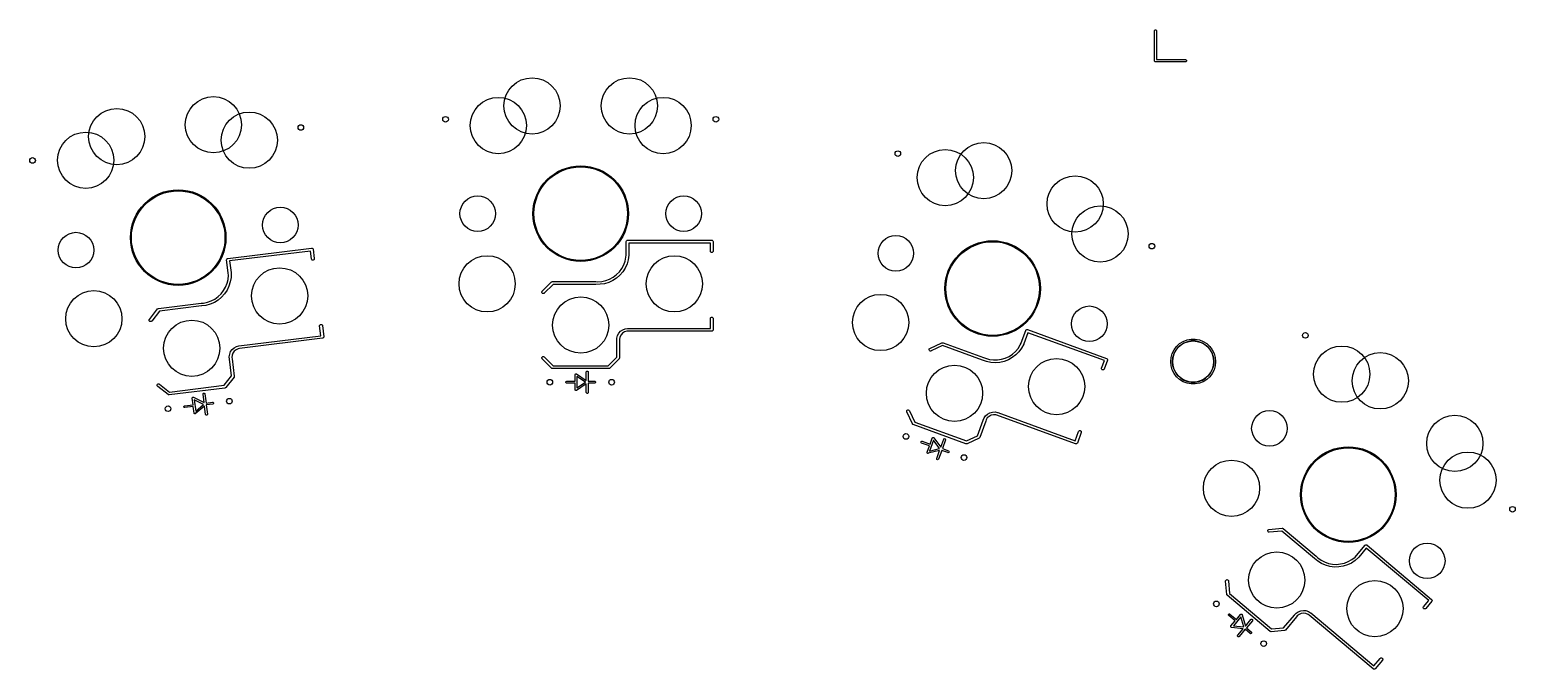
# Model space of a CAD drawing. Extents: x 2.61 to 8.6, y -5.69 to -1.89.
# Drawn here: x 5.321 to 8.445, y -5.686 to -4.342 of the extents above; entities that cross this region are included whole.
import ezdxf

# ---------------------------------------------------------------- set-up
doc = ezdxf.new("R2010")
doc.units = 0
doc.header["$MEASUREMENT"] = 0
doc.layers.add('BLACK', color=7, linetype='CONTINUOUS')

msp = doc.modelspace()

# ---------------------------------------------------------------- linework, layer by layer
at = {"layer": 'BLACK', "linetype": 'CONTINUOUS'}
for p, q in [((7.686, -4.3433), (7.6873, -4.342)), ((7.6873, -4.342), (7.6891, -4.342)), ((7.6891, -4.342), (7.6904, -4.3433)), ((7.6858, -4.3442), (7.686, -4.3433)), ((7.6858, -4.4072), (7.6858, -4.3442)), ((7.6904, -4.3433), (7.6906, -4.3442)), ((7.6906, -4.3442), (7.6906, -4.4048)), ((7.686, -4.4081), (7.6858, -4.4072)), ((7.6873, -4.4094), (7.686, -4.4081)), ((7.6882, -4.4096), (7.6873, -4.4094)), ((7.7512, -4.4096), (7.6882, -4.4096)), ((7.6906, -4.4048), (7.7512, -4.4048)), ((7.7512, -4.4048), (7.7521, -4.405)), ((7.7521, -4.4094), (7.7512, -4.4096)), ((7.7521, -4.405), (7.7534, -4.4063)), ((7.7534, -4.4081), (7.7521, -4.4094)), ((7.7534, -4.4063), (7.7534, -4.4081)), ((5.7376, -4.8225), (5.9134, -4.801)), ((5.9112, -4.8072), (5.7413, -4.828)), ((5.9133, -4.8238), (5.9112, -4.8072)), ((5.9134, -4.801), (5.914, -4.8009)), ((5.914, -4.8009), (5.9151, -4.8012)), ((5.9151, -4.8012), (5.916, -4.802)), ((5.916, -4.802), (5.9166, -4.803)), ((5.9166, -4.803), (5.9167, -4.8035)), ((5.9167, -4.8035), (5.9191, -4.8231)), ((6.575, -4.7875), (6.5751, -4.7869)), ((6.575, -4.8151), (6.575, -4.7875)), ((6.5751, -4.7869), (6.5755, -4.7859)), ((6.5755, -4.7859), (6.5763, -4.7851)), ((6.5763, -4.7851), (6.5774, -4.7846)), ((6.5774, -4.7846), (6.578, -4.7846)), ((6.578, -4.7846), (6.7551, -4.7846)), ((6.7522, -4.7905), (6.5809, -4.7905)), ((6.5809, -4.7905), (6.5809, -4.8151)), ((6.7522, -4.8072), (6.7522, -4.7905)), ((6.7522, -4.8078), (6.7522, -4.8072)), ((6.7527, -4.8088), (6.7522, -4.8078)), ((6.7535, -4.8097), (6.7527, -4.8088)), ((6.7545, -4.8101), (6.7535, -4.8097)), ((6.7557, -4.8101), (6.7545, -4.8101)), ((6.7551, -4.7846), (6.7557, -4.7846)), ((6.7557, -4.7846), (6.7568, -4.7851)), ((6.7568, -4.8097), (6.7557, -4.8101)), ((6.7568, -4.7851), (6.7576, -4.7859)), ((6.7576, -4.8088), (6.7568, -4.8097)), ((6.7576, -4.7859), (6.758, -4.7869)), ((6.758, -4.8078), (6.7576, -4.8088)), ((6.758, -4.7869), (6.7581, -4.7875)), ((6.7581, -4.8072), (6.758, -4.8078)), ((6.7581, -4.7875), (6.7581, -4.8072)), ((5.735, -4.8253), (5.7353, -4.8241)), ((5.735, -4.8258), (5.735, -4.8253)), ((5.7384, -4.8532), (5.735, -4.8258)), ((5.7353, -4.8241), (5.736, -4.8232)), ((5.736, -4.8232), (5.7364, -4.823)), ((5.7364, -4.823), (5.737, -4.8227)), ((5.737, -4.8227), (5.7376, -4.8225)), ((5.7413, -4.828), (5.7442, -4.8525)), ((5.9134, -4.8243), (5.9133, -4.8238)), ((5.914, -4.8253), (5.9134, -4.8243)), ((5.9149, -4.8261), (5.914, -4.8253)), ((5.916, -4.8264), (5.9149, -4.8261)), ((5.9171, -4.8262), (5.916, -4.8264)), ((5.9181, -4.8257), (5.9171, -4.8262)), ((5.9188, -4.8247), (5.9181, -4.8257)), ((5.9191, -4.8236), (5.9188, -4.8247)), ((5.9191, -4.8231), (5.9191, -4.8236)), ((6.5659, -4.8438), (6.5699, -4.8363)), ((6.5699, -4.8363), (6.5729, -4.8283)), ((6.5729, -4.8283), (6.5747, -4.8199)), ((6.577, -4.8343), (6.5731, -4.8429)), ((6.5747, -4.8199), (6.575, -4.8157)), ((6.575, -4.8156), (6.575, -4.8151)), ((6.575, -4.8157), (6.575, -4.8156)), ((6.575, -4.8157), (6.575, -4.8157)), ((6.5796, -4.8253), (6.577, -4.8343)), ((6.5809, -4.8161), (6.5796, -4.8253)), ((6.5809, -4.8151), (6.5808, -4.8156)), ((6.5808, -4.8156), (6.5808, -4.8157)), ((6.5808, -4.8157), (6.5809, -4.8161)), ((6.5809, -4.8161), (6.5809, -4.8161)), ((5.736, -4.8749), (5.7379, -4.8666)), ((5.7379, -4.8666), (5.7387, -4.858)), ((5.7385, -4.8537), (5.7384, -4.8532)), ((5.7385, -4.8538), (5.7385, -4.8537)), ((5.7387, -4.858), (5.7385, -4.8538)), ((5.7385, -4.8538), (5.7385, -4.8538)), ((5.7427, -4.8721), (5.7399, -4.881)), ((5.7442, -4.8628), (5.7427, -4.8721)), ((5.7442, -4.8525), (5.7443, -4.853)), ((5.7443, -4.853), (5.7442, -4.8531)), ((5.7442, -4.8531), (5.7444, -4.8535)), ((5.7444, -4.8535), (5.7442, -4.8628)), ((6.3987, -4.8917), (6.4184, -4.872)), ((6.4184, -4.872), (6.4188, -4.8717)), ((6.4188, -4.8717), (6.4199, -4.8712)), ((6.4199, -4.8712), (6.4205, -4.8712)), ((6.4205, -4.8712), (6.511, -4.8712)), ((6.511, -4.8712), (6.5112, -4.8712)), ((6.5112, -4.8712), (6.5112, -4.8712)), ((6.5112, -4.8712), (6.5112, -4.8712)), ((6.5112, -4.8712), (6.5155, -4.8715)), ((6.5155, -4.8715), (6.524, -4.8708)), ((6.524, -4.8708), (6.5324, -4.869)), ((6.5385, -4.873), (6.5295, -4.8757)), ((6.5324, -4.869), (6.5404, -4.866)), ((6.547, -4.8691), (6.5385, -4.873)), ((6.5404, -4.866), (6.5479, -4.8619)), ((6.5548, -4.864), (6.547, -4.8691)), ((6.5479, -4.8619), (6.5547, -4.8567)), ((6.5547, -4.8567), (6.5608, -4.8507)), ((6.5619, -4.8579), (6.5548, -4.864)), ((6.5608, -4.8507), (6.5659, -4.8438)), ((6.568, -4.8508), (6.5619, -4.8579)), ((6.5731, -4.8429), (6.568, -4.8508)), ((5.7102, -4.908), (5.7172, -4.903)), ((5.7172, -4.903), (5.7233, -4.897)), ((5.7244, -4.9042), (5.7172, -4.9102)), ((5.7233, -4.897), (5.7286, -4.8903)), ((5.7306, -4.8973), (5.7244, -4.9042)), ((5.7286, -4.8903), (5.7328, -4.8828)), ((5.7358, -4.8895), (5.7306, -4.8973)), ((5.7328, -4.8828), (5.736, -4.8749)), ((5.7399, -4.881), (5.7358, -4.8895)), ((6.3979, -4.8932), (6.3983, -4.8922)), ((6.3979, -4.8944), (6.3979, -4.8932)), ((6.3983, -4.8955), (6.3979, -4.8944)), ((6.3983, -4.8922), (6.3987, -4.8917)), ((6.3991, -4.8963), (6.3983, -4.8955)), ((6.4002, -4.8967), (6.3991, -4.8963)), ((6.4014, -4.8967), (6.4002, -4.8967)), ((6.4024, -4.8963), (6.4014, -4.8967)), ((6.4029, -4.8959), (6.4024, -4.8963)), ((6.4217, -4.8771), (6.4029, -4.8959)), ((6.511, -4.8771), (6.4217, -4.8771)), ((6.5111, -4.8771), (6.511, -4.8771)), ((6.5202, -4.877), (6.5111, -4.8771)), ((6.5295, -4.8757), (6.5202, -4.877)), ((5.5727, -4.9508), (5.5899, -4.9288)), ((5.5938, -4.9334), (5.5774, -4.9544)), ((5.5899, -4.9288), (5.5903, -4.9284)), ((5.5903, -4.9284), (5.5913, -4.9278)), ((5.5913, -4.9278), (5.5918, -4.9277)), ((5.5913, -4.9278), (5.5913, -4.9278)), ((5.5918, -4.9277), (5.6817, -4.9167)), ((5.6824, -4.9225), (5.5938, -4.9334)), ((5.6817, -4.9167), (5.6819, -4.9167)), ((5.6819, -4.9166), (5.6862, -4.9164)), ((5.6819, -4.9167), (5.6819, -4.9166)), ((5.6819, -4.9166), (5.6819, -4.9166)), ((5.6825, -4.9225), (5.6824, -4.9225)), ((5.6915, -4.9214), (5.6825, -4.9225)), ((5.6862, -4.9164), (5.6946, -4.9148)), ((5.7006, -4.9189), (5.6915, -4.9214)), ((5.6946, -4.9148), (5.7027, -4.9119)), ((5.7092, -4.9152), (5.7006, -4.9189)), ((5.7027, -4.9119), (5.7102, -4.908)), ((5.7172, -4.9102), (5.7092, -4.9152)), ((5.5721, -4.9524), (5.5724, -4.9512)), ((5.5723, -4.9535), (5.5721, -4.9524)), ((5.5728, -4.9545), (5.5723, -4.9535)), ((5.5724, -4.9512), (5.5727, -4.9508)), ((5.5737, -4.9552), (5.5728, -4.9545)), ((5.5749, -4.9555), (5.5737, -4.9552)), ((5.576, -4.9554), (5.5749, -4.9555)), ((5.577, -4.9548), (5.576, -4.9554)), ((5.5774, -4.9544), (5.577, -4.9548)), ((5.9305, -4.9639), (5.9308, -4.9628)), ((5.9305, -4.9645), (5.9305, -4.9639)), ((5.9331, -4.985), (5.9305, -4.9645)), ((5.9308, -4.9628), (5.9315, -4.9619)), ((5.9315, -4.9619), (5.9326, -4.9613)), ((5.9326, -4.9613), (5.9337, -4.9612)), ((5.9337, -4.9612), (5.9348, -4.9615)), ((5.9348, -4.9615), (5.9357, -4.9622)), ((5.9357, -4.9622), (5.9363, -4.9632)), ((5.9363, -4.9632), (5.9364, -4.9637)), ((5.9364, -4.9637), (5.9393, -4.9872)), ((6.7522, -4.9484), (6.7527, -4.9473)), ((6.7522, -4.9489), (6.7522, -4.9484)), ((6.7522, -4.9696), (6.7522, -4.9489)), ((6.7527, -4.9473), (6.7535, -4.9465)), ((6.7535, -4.9465), (6.7545, -4.946)), ((6.7545, -4.946), (6.7557, -4.946)), ((6.7557, -4.946), (6.7568, -4.9465)), ((6.7568, -4.9465), (6.7576, -4.9473)), ((6.7576, -4.9473), (6.758, -4.9484)), ((6.758, -4.9484), (6.7581, -4.9489)), ((6.7581, -4.9489), (6.7581, -4.9726)), ((5.7609, -5.0061), (5.9331, -4.985)), ((5.9367, -4.9905), (5.7618, -5.012)), ((5.9373, -4.9903), (5.9367, -4.9905)), ((5.9383, -4.9898), (5.9373, -4.9903)), ((5.939, -4.9889), (5.9383, -4.9898)), ((5.9393, -4.9878), (5.939, -4.9889)), ((5.9393, -4.9872), (5.9393, -4.9878)), ((6.5553, -4.9951), (6.5556, -4.99)), ((6.5553, -4.9954), (6.5553, -4.9951)), ((6.5553, -5.0304), (6.5553, -4.9954)), ((6.5556, -4.99), (6.5572, -4.9847)), ((6.5572, -4.9847), (6.5598, -4.9799)), ((6.5598, -4.9799), (6.5635, -4.9758)), ((6.5621, -4.9879), (6.5611, -4.9928)), ((6.5611, -4.9928), (6.5612, -4.9952)), ((6.5612, -4.9952), (6.5612, -4.9952)), ((6.5612, -4.9952), (6.5612, -4.9953)), ((6.5612, -4.9953), (6.5612, -4.9954)), ((6.5612, -4.9954), (6.5612, -5.0316)), ((6.5643, -4.9835), (6.5621, -4.9879)), ((6.5635, -4.9758), (6.568, -4.9726)), ((6.5676, -4.9799), (6.5643, -4.9835)), ((6.5717, -4.9772), (6.5676, -4.9799)), ((6.568, -4.9726), (6.5731, -4.9705)), ((6.5764, -4.9756), (6.5717, -4.9772)), ((6.5731, -4.9705), (6.5781, -4.9697)), ((6.5788, -4.9755), (6.5764, -4.9756)), ((6.5781, -4.9697), (6.5782, -4.9697)), ((6.5782, -4.9697), (6.5784, -4.9696)), ((6.5784, -4.9696), (6.5786, -4.9696)), ((6.5786, -4.9696), (6.5786, -4.9696)), ((6.5786, -4.9696), (6.5786, -4.9696)), ((6.5786, -4.9696), (6.5787, -4.9696)), ((6.5787, -4.9696), (6.7522, -4.9696)), ((6.7551, -4.9755), (6.5788, -4.9755)), ((6.7557, -4.9754), (6.7551, -4.9755)), ((6.7568, -4.975), (6.7557, -4.9754)), ((6.7576, -4.9742), (6.7568, -4.975)), ((6.758, -4.9731), (6.7576, -4.9742)), ((6.7581, -4.9726), (6.758, -4.9731)), ((7.4058, -5), (7.4152, -4.9741)), ((7.4197, -4.9789), (7.4113, -5.002)), ((7.4152, -4.9741), (7.4154, -4.9736)), ((7.4154, -4.9736), (7.4162, -4.9727)), ((7.4162, -4.9727), (7.4173, -4.9722)), ((7.4173, -4.9722), (7.4184, -4.9722)), ((7.4184, -4.9722), (7.419, -4.9723)), ((7.4184, -4.9722), (7.4184, -4.9722)), ((7.419, -4.9723), (7.5855, -5.0329)), ((7.5807, -5.0375), (7.4197, -4.9789)), ((7.739, -5.0017), (7.7464, -4.9972)), ((7.7464, -4.9972), (7.7545, -4.994)), ((7.7555, -4.9976), (7.748, -5.0005)), ((7.7545, -4.994), (7.7631, -4.9924)), ((7.7634, -4.9961), (7.7555, -4.9976)), ((7.7631, -4.9924), (7.7718, -4.9924)), ((7.7714, -4.9961), (7.7634, -4.9961)), ((7.7793, -4.9976), (7.7714, -4.9961)), ((7.7718, -4.9924), (7.7804, -4.994)), ((7.7868, -5.0005), (7.7793, -4.9976)), ((7.7804, -4.994), (7.7885, -4.9972)), ((7.7885, -4.9972), (7.7959, -5.0017)), ((5.7405, -5.0292), (5.7414, -5.0238)), ((5.7408, -5.0342), (5.7405, -5.0292)), ((5.7414, -5.0238), (5.7434, -5.0186)), ((5.7434, -5.0186), (5.7466, -5.0141)), ((5.7466, -5.0263), (5.7462, -5.0312)), ((5.7466, -5.0141), (5.7507, -5.0104)), ((5.7483, -5.0217), (5.7466, -5.0263)), ((5.7511, -5.0177), (5.7483, -5.0217)), ((5.7507, -5.0104), (5.7555, -5.0077)), ((5.7549, -5.0145), (5.7511, -5.0177)), ((5.7594, -5.0124), (5.7549, -5.0145)), ((5.7555, -5.0077), (5.7603, -5.0063)), ((5.7618, -5.012), (5.7594, -5.0124)), ((5.7603, -5.0063), (5.7604, -5.0062)), ((5.7604, -5.0062), (5.7606, -5.0062)), ((5.7606, -5.0062), (5.7608, -5.0061)), ((5.7608, -5.0061), (5.7608, -5.0061)), ((5.7608, -5.0061), (5.7608, -5.0061)), ((5.7608, -5.0061), (5.7609, -5.0061)), ((6.3983, -5.03), (6.3991, -5.0292)), ((6.3991, -5.0292), (6.4002, -5.0287)), ((6.4002, -5.0287), (6.4014, -5.0287)), ((6.4014, -5.0287), (6.4024, -5.0292)), ((6.4024, -5.0292), (6.4029, -5.0295)), ((7.2122, -5.0139), (7.2126, -5.0129)), ((7.2123, -5.0151), (7.2122, -5.0139)), ((7.2127, -5.0161), (7.2123, -5.0151)), ((7.2126, -5.0129), (7.2134, -5.012)), ((7.2136, -5.0169), (7.2127, -5.0161)), ((7.2134, -5.012), (7.2139, -5.0117)), ((7.2147, -5.0173), (7.2136, -5.0169)), ((7.2139, -5.0117), (7.2391, -4.9999)), ((7.2158, -5.0173), (7.2147, -5.0173)), ((7.2164, -5.0171), (7.2158, -5.0173)), ((7.2405, -5.0058), (7.2164, -5.0171)), ((7.2391, -4.9999), (7.2397, -4.9998)), ((7.2397, -4.9998), (7.2408, -4.9997)), ((7.2397, -4.9998), (7.2397, -4.9998)), ((7.3244, -5.0364), (7.2405, -5.0058)), ((7.2408, -4.9997), (7.2408, -4.9997)), ((7.2408, -4.9997), (7.2408, -4.9997)), ((7.2408, -4.9997), (7.2414, -4.9999)), ((7.2414, -4.9999), (7.3265, -5.0308)), ((7.3724, -5.0322), (7.3802, -5.0286)), ((7.3802, -5.0286), (7.3873, -5.0239)), ((7.3945, -5.0255), (7.387, -5.0312)), ((7.3873, -5.0239), (7.3937, -5.0182)), ((7.3937, -5.0182), (7.3993, -5.0117)), ((7.401, -5.0188), (7.3945, -5.0255)), ((7.3993, -5.0117), (7.4038, -5.0044)), ((7.4066, -5.0112), (7.401, -5.0188)), ((7.4038, -5.0044), (7.4056, -5.0005)), ((7.4056, -5.0005), (7.4058, -5)), ((7.4056, -5.0005), (7.4056, -5.0005)), ((7.4056, -5.0005), (7.4056, -5.0005)), ((7.411, -5.0029), (7.4066, -5.0112)), ((7.4111, -5.0025), (7.411, -5.0026)), ((7.411, -5.0026), (7.411, -5.0029)), ((7.411, -5.0029), (7.411, -5.0029)), ((7.4113, -5.002), (7.4111, -5.0025)), ((7.721, -5.0308), (7.7234, -5.0224)), ((7.7234, -5.0224), (7.7273, -5.0146)), ((7.7269, -5.0237), (7.7247, -5.0315)), ((7.7304, -5.0165), (7.7269, -5.0237)), ((7.7273, -5.0146), (7.7325, -5.0076)), ((7.7353, -5.0101), (7.7304, -5.0165)), ((7.7325, -5.0076), (7.739, -5.0017)), ((7.7412, -5.0047), (7.7353, -5.0101)), ((7.748, -5.0005), (7.7412, -5.0047)), ((7.7936, -5.0047), (7.7868, -5.0005)), ((7.7996, -5.0101), (7.7936, -5.0047)), ((7.7959, -5.0017), (7.8023, -5.0076)), ((7.8044, -5.0165), (7.7996, -5.0101)), ((7.8023, -5.0076), (7.8076, -5.0146)), ((7.808, -5.0237), (7.8044, -5.0165)), ((7.8076, -5.0146), (7.8115, -5.0224)), ((7.8102, -5.0315), (7.808, -5.0237)), ((7.8115, -5.0224), (7.8139, -5.0308)), ((5.7408, -5.0346), (5.7408, -5.0342)), ((5.7451, -5.0693), (5.7408, -5.0346)), ((5.7462, -5.0312), (5.7467, -5.0337)), ((5.7467, -5.0337), (5.7467, -5.0337)), ((5.7467, -5.0337), (5.7467, -5.0337)), ((5.7467, -5.0337), (5.7467, -5.0338)), ((5.7467, -5.0338), (5.7511, -5.0698)), ((6.3979, -5.031), (6.3983, -5.03)), ((6.3979, -5.0322), (6.3979, -5.031)), ((6.3983, -5.0332), (6.3979, -5.0322)), ((6.3987, -5.0337), (6.3983, -5.0332)), ((6.4184, -5.0534), (6.3987, -5.0337)), ((6.4029, -5.0295), (6.4217, -5.0483)), ((6.4188, -5.0537), (6.4184, -5.0534)), ((6.4196, -5.0541), (6.4188, -5.0537)), ((6.4199, -5.0542), (6.4196, -5.0541)), ((6.4205, -5.0542), (6.4199, -5.0542)), ((6.5386, -5.0542), (6.4205, -5.0542)), ((6.4217, -5.0483), (6.5374, -5.0483)), ((6.4913, -5.0611), (6.4915, -5.0604)), ((6.4915, -5.0604), (6.4926, -5.0593)), ((6.4926, -5.0593), (6.4941, -5.0593)), ((6.4941, -5.0593), (6.4951, -5.0604)), ((6.4951, -5.0604), (6.4953, -5.0611)), ((6.5374, -5.0483), (6.5553, -5.0304)), ((6.5392, -5.0542), (6.5386, -5.0542)), ((6.5402, -5.0537), (6.5392, -5.0542)), ((6.5407, -5.0534), (6.5402, -5.0537)), ((6.5402, -5.0537), (6.5402, -5.0537)), ((6.5604, -5.0337), (6.5407, -5.0534)), ((6.5607, -5.0332), (6.5604, -5.0337)), ((6.5612, -5.0322), (6.5607, -5.0332)), ((6.5612, -5.0316), (6.5612, -5.0322)), ((6.5612, -5.0322), (6.5612, -5.0322)), ((7.3245, -5.0364), (7.3244, -5.0364)), ((7.3331, -5.0395), (7.3245, -5.0364)), ((7.3265, -5.0308), (7.3266, -5.0309)), ((7.3266, -5.0309), (7.3266, -5.0309)), ((7.3266, -5.0309), (7.3266, -5.0309)), ((7.3266, -5.0309), (7.3306, -5.0326)), ((7.3306, -5.0326), (7.3388, -5.035)), ((7.3422, -5.0414), (7.3331, -5.0395)), ((7.3388, -5.035), (7.3473, -5.0361)), ((7.3516, -5.0419), (7.3422, -5.0414)), ((7.3473, -5.0361), (7.3558, -5.036)), ((7.3609, -5.0412), (7.3516, -5.0419)), ((7.3558, -5.036), (7.3643, -5.0347)), ((7.3701, -5.0391), (7.3609, -5.0412)), ((7.3643, -5.0347), (7.3724, -5.0322)), ((7.3788, -5.0357), (7.3701, -5.0391)), ((7.387, -5.0312), (7.3788, -5.0357)), ((7.5748, -5.0537), (7.5749, -5.0532)), ((7.5748, -5.0549), (7.5748, -5.0537)), ((7.5753, -5.0559), (7.5748, -5.0549)), ((7.5749, -5.0532), (7.5807, -5.0375)), ((7.5762, -5.0567), (7.5753, -5.0559)), ((7.5773, -5.0571), (7.5762, -5.0567)), ((7.5784, -5.0571), (7.5773, -5.0571)), ((7.5795, -5.0566), (7.5784, -5.0571)), ((7.5802, -5.0557), (7.5795, -5.0566)), ((7.5805, -5.0552), (7.5802, -5.0557)), ((7.5872, -5.0367), (7.5805, -5.0552)), ((7.5855, -5.0329), (7.586, -5.0332)), ((7.586, -5.0332), (7.586, -5.0332)), ((7.586, -5.0332), (7.5868, -5.0339)), ((7.5868, -5.0339), (7.5873, -5.035)), ((7.5874, -5.0361), (7.5872, -5.0367)), ((7.5873, -5.035), (7.5874, -5.0361)), ((7.7202, -5.0394), (7.721, -5.0308)), ((7.721, -5.0481), (7.7202, -5.0394)), ((7.7234, -5.0565), (7.721, -5.0481)), ((7.7273, -5.0643), (7.7234, -5.0565)), ((7.7247, -5.0315), (7.7239, -5.0394)), ((7.7239, -5.0394), (7.7247, -5.0474)), ((7.7247, -5.0474), (7.7269, -5.0552)), ((7.7269, -5.0552), (7.7304, -5.0623)), ((7.8044, -5.0623), (7.808, -5.0552)), ((7.8115, -5.0565), (7.8076, -5.0643)), ((7.808, -5.0552), (7.8102, -5.0474)), ((7.8109, -5.0394), (7.8102, -5.0315)), ((7.8102, -5.0474), (7.8109, -5.0394)), ((7.8139, -5.0481), (7.8115, -5.0565)), ((7.8139, -5.0308), (7.8147, -5.0394)), ((7.8147, -5.0394), (7.8139, -5.0481)), ((5.5889, -5.0891), (5.5892, -5.088)), ((5.5891, -5.0903), (5.5889, -5.0891)), ((5.5896, -5.0913), (5.5891, -5.0903)), ((5.5892, -5.088), (5.5899, -5.0871)), ((5.59, -5.0917), (5.5896, -5.0913)), ((5.5899, -5.0871), (5.5909, -5.0865)), ((5.612, -5.1088), (5.59, -5.0917)), ((5.5909, -5.0865), (5.5921, -5.0864)), ((5.5921, -5.0864), (5.5932, -5.0867)), ((5.5932, -5.0867), (5.5937, -5.087)), ((5.5937, -5.087), (5.6147, -5.1034)), ((5.6147, -5.1034), (5.7295, -5.0893)), ((5.7295, -5.0893), (5.7451, -5.0693)), ((5.7505, -5.072), (5.7334, -5.0939)), ((5.7508, -5.0715), (5.7505, -5.072)), ((5.751, -5.0707), (5.7508, -5.0715)), ((5.7511, -5.0704), (5.751, -5.0707)), ((5.7511, -5.0698), (5.7511, -5.0704)), ((6.4482, -5.082), (6.4492, -5.081)), ((6.4482, -5.0835), (6.4482, -5.082)), ((6.4492, -5.0846), (6.4482, -5.0835)), ((6.4492, -5.081), (6.45, -5.0808)), ((6.45, -5.0848), (6.4492, -5.0846)), ((6.45, -5.0808), (6.4677, -5.0808)), ((6.4677, -5.0848), (6.45, -5.0848)), ((6.4677, -5.067), (6.4678, -5.0668)), ((6.4677, -5.0808), (6.4677, -5.067)), ((6.4677, -5.0985), (6.4677, -5.0848)), ((6.4678, -5.0666), (6.4679, -5.0663)), ((6.4678, -5.0667), (6.4678, -5.0666)), ((6.4678, -5.0668), (6.4678, -5.0667)), ((6.4679, -5.0663), (6.4683, -5.0659)), ((6.4683, -5.0659), (6.4686, -5.0654)), ((6.4686, -5.0654), (6.4688, -5.0654)), ((6.4688, -5.0654), (6.4689, -5.0652)), ((6.4689, -5.0652), (6.4695, -5.0652)), ((6.4695, -5.0652), (6.4701, -5.0651)), ((6.4701, -5.0651), (6.4703, -5.0652)), ((6.4703, -5.0652), (6.4704, -5.0652)), ((6.4704, -5.0652), (6.4705, -5.0653)), ((6.4705, -5.0653), (6.4708, -5.0654)), ((6.4708, -5.0654), (6.4913, -5.0791)), ((6.4913, -5.0865), (6.4708, -5.1002)), ((6.4898, -5.0828), (6.4717, -5.0707)), ((6.4717, -5.0707), (6.4717, -5.0949)), ((6.4717, -5.0949), (6.4898, -5.0828)), ((6.4913, -5.0791), (6.4913, -5.0611)), ((6.4913, -5.1044), (6.4913, -5.0865)), ((6.4953, -5.0611), (6.4953, -5.0808)), ((6.4953, -5.0808), (6.5091, -5.0808)), ((6.5091, -5.0848), (6.4953, -5.0848)), ((6.4953, -5.0848), (6.4953, -5.1044)), ((6.5091, -5.0808), (6.5098, -5.081)), ((6.5098, -5.0846), (6.5091, -5.0848)), ((6.5098, -5.081), (6.5109, -5.082)), ((6.5109, -5.0835), (6.5098, -5.0846)), ((6.5109, -5.082), (6.5109, -5.0835)), ((7.7325, -5.0713), (7.7273, -5.0643)), ((7.7304, -5.0623), (7.7353, -5.0687)), ((7.739, -5.0771), (7.7325, -5.0713)), ((7.7353, -5.0687), (7.7412, -5.0742)), ((7.7464, -5.0817), (7.739, -5.0771)), ((7.7412, -5.0742), (7.748, -5.0784)), ((7.7545, -5.0849), (7.7464, -5.0817)), ((7.748, -5.0784), (7.7555, -5.0813)), ((7.7631, -5.0865), (7.7545, -5.0849)), ((7.7555, -5.0813), (7.7634, -5.0828)), ((7.7718, -5.0865), (7.7631, -5.0865)), ((7.7634, -5.0828), (7.7714, -5.0828)), ((7.7714, -5.0828), (7.7793, -5.0813)), ((7.7804, -5.0849), (7.7718, -5.0865)), ((7.7793, -5.0813), (7.7868, -5.0784)), ((7.7885, -5.0817), (7.7804, -5.0849)), ((7.7868, -5.0784), (7.7936, -5.0742)), ((7.7959, -5.0771), (7.7885, -5.0817)), ((7.7936, -5.0742), (7.7996, -5.0687)), ((7.8023, -5.0713), (7.7959, -5.0771)), ((7.7996, -5.0687), (7.8044, -5.0623)), ((7.8076, -5.0643), (7.8023, -5.0713)), ((5.6125, -5.1091), (5.612, -5.1088)), ((5.6136, -5.1094), (5.6125, -5.1091)), ((5.6125, -5.1091), (5.6125, -5.1091)), ((5.6142, -5.1094), (5.6136, -5.1094)), ((5.7314, -5.095), (5.6142, -5.1094)), ((5.6626, -5.1159), (5.6627, -5.1156)), ((5.6626, -5.116), (5.6626, -5.1159)), ((5.6626, -5.1161), (5.6626, -5.116)), ((5.6626, -5.1164), (5.6626, -5.1161)), ((5.6643, -5.13), (5.6626, -5.1164)), ((5.6627, -5.1156), (5.663, -5.1151)), ((5.663, -5.1151), (5.6633, -5.1146)), ((5.6633, -5.1146), (5.6635, -5.1146)), ((5.6635, -5.1146), (5.6636, -5.1144)), ((5.6636, -5.1144), (5.6642, -5.1143)), ((5.6642, -5.1143), (5.6647, -5.1141)), ((5.6647, -5.1141), (5.665, -5.1142)), ((5.665, -5.1142), (5.6651, -5.1142)), ((5.6651, -5.1142), (5.6652, -5.1143)), ((5.6652, -5.1143), (5.6654, -5.1144)), ((5.6654, -5.1144), (5.6875, -5.1255)), ((5.6864, -5.1293), (5.667, -5.1195)), ((5.667, -5.1195), (5.6699, -5.1435)), ((5.6853, -5.1076), (5.6854, -5.1068)), ((5.6875, -5.1255), (5.6853, -5.1076)), ((5.6854, -5.1068), (5.6863, -5.1057)), ((5.6863, -5.1057), (5.6878, -5.1055)), ((5.6878, -5.1055), (5.689, -5.1064)), ((5.689, -5.1064), (5.6892, -5.1071)), ((5.6892, -5.1071), (5.6916, -5.1267)), ((5.732, -5.0949), (5.7314, -5.095)), ((5.7325, -5.0946), (5.732, -5.0949)), ((5.733, -5.0943), (5.7325, -5.0946)), ((5.7334, -5.0939), (5.733, -5.0943)), ((6.4678, -5.0988), (6.4677, -5.0985)), ((6.4678, -5.0989), (6.4678, -5.0988)), ((6.4678, -5.099), (6.4678, -5.0989)), ((6.4679, -5.0993), (6.4678, -5.099)), ((6.4683, -5.0997), (6.4679, -5.0993)), ((6.4686, -5.1002), (6.4683, -5.0997)), ((6.4688, -5.1002), (6.4686, -5.1002)), ((6.4689, -5.1004), (6.4688, -5.1002)), ((6.4695, -5.1004), (6.4689, -5.1004)), ((6.4701, -5.1005), (6.4695, -5.1004)), ((6.4703, -5.1004), (6.4701, -5.1005)), ((6.4704, -5.1004), (6.4703, -5.1004)), ((6.4705, -5.1003), (6.4704, -5.1004)), ((6.4708, -5.1002), (6.4705, -5.1003)), ((6.4915, -5.1052), (6.4913, -5.1044)), ((6.4926, -5.1063), (6.4915, -5.1052)), ((6.4941, -5.1063), (6.4926, -5.1063)), ((6.4951, -5.1052), (6.4941, -5.1063)), ((6.4953, -5.1044), (6.4951, -5.1052)), ((5.645, -5.1336), (5.646, -5.1324)), ((5.6452, -5.1351), (5.645, -5.1336)), ((5.6464, -5.136), (5.6452, -5.1351)), ((5.646, -5.1324), (5.6467, -5.1322)), ((5.6472, -5.1361), (5.6464, -5.136)), ((5.6467, -5.1322), (5.6643, -5.13)), ((5.6648, -5.1339), (5.6472, -5.1361)), ((5.6664, -5.1476), (5.6648, -5.1339)), ((5.6665, -5.1479), (5.6664, -5.1476)), ((5.6665, -5.148), (5.6665, -5.1479)), ((5.6666, -5.1481), (5.6665, -5.148)), ((5.6667, -5.1483), (5.6666, -5.1481)), ((5.6671, -5.1487), (5.6667, -5.1483)), ((5.6675, -5.1491), (5.6671, -5.1487)), ((5.6677, -5.1491), (5.6675, -5.1491)), ((5.6679, -5.1493), (5.6677, -5.1491)), ((5.6684, -5.1492), (5.6679, -5.1493)), ((5.669, -5.1492), (5.6684, -5.1492)), ((5.6693, -5.1491), (5.669, -5.1492)), ((5.6694, -5.1491), (5.6693, -5.1491)), ((5.6697, -5.1489), (5.6694, -5.149)), ((5.6694, -5.149), (5.6694, -5.1491)), ((5.6884, -5.1328), (5.6697, -5.1489)), ((5.6699, -5.1435), (5.6864, -5.1293)), ((5.6906, -5.1506), (5.6884, -5.1328)), ((5.6909, -5.1513), (5.6906, -5.1506)), ((5.692, -5.1523), (5.6909, -5.1513)), ((5.6916, -5.1267), (5.7053, -5.125)), ((5.6935, -5.1521), (5.692, -5.1523)), ((5.7058, -5.1289), (5.6921, -5.1306)), ((5.6921, -5.1306), (5.6945, -5.1501)), ((5.6945, -5.1509), (5.6935, -5.1521)), ((5.6945, -5.1501), (5.6945, -5.1509)), ((5.7053, -5.125), (5.7061, -5.125)), ((5.7065, -5.1287), (5.7058, -5.1289)), ((5.7061, -5.125), (5.7073, -5.126)), ((5.7075, -5.1275), (5.7065, -5.1287)), ((5.7073, -5.126), (5.7075, -5.1275)), ((7.1651, -5.1434), (7.1655, -5.1423)), ((7.1651, -5.1446), (7.1651, -5.1434)), ((7.1653, -5.1451), (7.1651, -5.1446)), ((7.1771, -5.1704), (7.1653, -5.1451)), ((7.1655, -5.1423), (7.1662, -5.1415)), ((7.1662, -5.1415), (7.1673, -5.141)), ((7.1673, -5.141), (7.1684, -5.141)), ((7.1684, -5.141), (7.1695, -5.1414)), ((7.1695, -5.1414), (7.1704, -5.1421)), ((7.1704, -5.1421), (7.1707, -5.1426)), ((7.1707, -5.1426), (7.1819, -5.1667)), ((7.3277, -5.1578), (7.331, -5.1533)), ((7.331, -5.1533), (7.3351, -5.1497)), ((7.3351, -5.1497), (7.34, -5.1471)), ((7.3425, -5.1523), (7.3381, -5.1546)), ((7.34, -5.1471), (7.3453, -5.1456)), ((7.3473, -5.1512), (7.3425, -5.1523)), ((7.3453, -5.1456), (7.3508, -5.1454)), ((7.3522, -5.1514), (7.3473, -5.1512)), ((7.3508, -5.1454), (7.3558, -5.1463)), ((7.3545, -5.152), (7.3522, -5.1514)), ((7.5201, -5.2123), (7.3545, -5.152)), ((7.3558, -5.1463), (7.3559, -5.1463)), ((7.3559, -5.1463), (7.3561, -5.1464)), ((7.3561, -5.1464), (7.3563, -5.1464)), ((7.3563, -5.1464), (7.3563, -5.1464)), ((7.3563, -5.1464), (7.3563, -5.1464)), ((7.3563, -5.1464), (7.3564, -5.1465)), ((7.3564, -5.1465), (7.5194, -5.2058)), ((7.1774, -5.1709), (7.1771, -5.1704)), ((7.1782, -5.1716), (7.1774, -5.1709)), ((7.1787, -5.1719), (7.1782, -5.1716)), ((7.1782, -5.1716), (7.1782, -5.1716)), ((7.2897, -5.2123), (7.1787, -5.1719)), ((7.1819, -5.1667), (7.2906, -5.2063)), ((7.3136, -5.1956), (7.3256, -5.1627)), ((7.3311, -5.1647), (7.3188, -5.1987)), ((7.3256, -5.1627), (7.3257, -5.1624)), ((7.3257, -5.1624), (7.3277, -5.1578)), ((7.3312, -5.1646), (7.3311, -5.1647)), ((7.3319, -5.1622), (7.3312, -5.1646)), ((7.3312, -5.1646), (7.3312, -5.1646)), ((7.3345, -5.158), (7.3319, -5.1622)), ((7.3381, -5.1546), (7.3345, -5.158)), ((7.5267, -5.1858), (7.5275, -5.185)), ((7.5275, -5.185), (7.5285, -5.1845)), ((7.5285, -5.1845), (7.5297, -5.1845)), ((7.5297, -5.1845), (7.5308, -5.1848)), ((7.5308, -5.1848), (7.5316, -5.1856)), ((7.5316, -5.1856), (7.5321, -5.1867)), ((7.1948, -5.2089), (7.1953, -5.2075)), ((7.1954, -5.2103), (7.1948, -5.2089)), ((7.1953, -5.2075), (7.1966, -5.2068)), ((7.1961, -5.2107), (7.1954, -5.2103)), ((7.2127, -5.2167), (7.1961, -5.2107)), ((7.1966, -5.2068), (7.1974, -5.207)), ((7.1974, -5.207), (7.2141, -5.213)), ((7.208, -5.2297), (7.2127, -5.2167)), ((7.2212, -5.2049), (7.213, -5.2275)), ((7.2141, -5.213), (7.2188, -5.2001)), ((7.2188, -5.2001), (7.2189, -5.1998)), ((7.2189, -5.1998), (7.2189, -5.1997)), ((7.2189, -5.1997), (7.219, -5.1997)), ((7.219, -5.1997), (7.2192, -5.1994)), ((7.2192, -5.1994), (7.2197, -5.1992)), ((7.2197, -5.1992), (7.2201, -5.1988)), ((7.2201, -5.1988), (7.2203, -5.1989)), ((7.2203, -5.1989), (7.2205, -5.1988)), ((7.2205, -5.1988), (7.2211, -5.199)), ((7.2211, -5.199), (7.2216, -5.1991)), ((7.2341, -5.2224), (7.2212, -5.2049)), ((7.2216, -5.1991), (7.2219, -5.1993)), ((7.2219, -5.1993), (7.2219, -5.1993)), ((7.2219, -5.1993), (7.222, -5.1994)), ((7.222, -5.1994), (7.2222, -5.1996)), ((7.2222, -5.1996), (7.2368, -5.2195)), ((7.2368, -5.2195), (7.243, -5.2026)), ((7.2467, -5.2039), (7.24, -5.2224)), ((7.243, -5.2026), (7.2434, -5.2019)), ((7.2434, -5.2019), (7.2447, -5.2013)), ((7.2447, -5.2013), (7.2462, -5.2018)), ((7.2462, -5.2018), (7.2468, -5.2032)), ((7.2468, -5.2032), (7.2467, -5.2039)), ((7.2903, -5.2124), (7.2897, -5.2123)), ((7.2914, -5.2124), (7.2903, -5.2124)), ((7.2906, -5.2063), (7.3136, -5.1956)), ((7.292, -5.2122), (7.2914, -5.2124)), ((7.2914, -5.2124), (7.2914, -5.2124)), ((7.3172, -5.2004), (7.292, -5.2122)), ((7.3177, -5.2001), (7.3172, -5.2004)), ((7.3185, -5.1993), (7.3177, -5.2001)), ((7.3188, -5.1987), (7.3185, -5.1993)), ((7.3185, -5.1993), (7.3185, -5.1993)), ((7.5194, -5.2058), (7.5265, -5.1864)), ((7.5207, -5.2125), (7.5201, -5.2123)), ((7.5219, -5.2124), (7.5207, -5.2125)), ((7.5229, -5.212), (7.5219, -5.2124)), ((7.5237, -5.2111), (7.5229, -5.212)), ((7.5239, -5.2106), (7.5237, -5.2111)), ((7.532, -5.1884), (7.5239, -5.2106)), ((7.5265, -5.1864), (7.5267, -5.1858)), ((7.5322, -5.1878), (7.532, -5.1884)), ((7.5321, -5.1867), (7.5322, -5.1878)), ((7.2079, -5.23), (7.208, -5.2299)), ((7.2079, -5.2301), (7.2079, -5.23)), ((7.2079, -5.2304), (7.2079, -5.2301)), ((7.2081, -5.2309), (7.2079, -5.2304)), ((7.208, -5.2299), (7.208, -5.2297)), ((7.2083, -5.2315), (7.2081, -5.2309)), ((7.2084, -5.2316), (7.2083, -5.2315)), ((7.2085, -5.2318), (7.2084, -5.2316)), ((7.2091, -5.232), (7.2085, -5.2318)), ((7.2095, -5.2323), (7.2091, -5.232)), ((7.2098, -5.2323), (7.2095, -5.2323)), ((7.2099, -5.2323), (7.2098, -5.2323)), ((7.21, -5.2323), (7.2099, -5.2323)), ((7.2103, -5.2322), (7.21, -5.2323)), ((7.2343, -5.2264), (7.2103, -5.2322)), ((7.213, -5.2275), (7.2341, -5.2224)), ((7.2281, -5.244), (7.2282, -5.2433)), ((7.2287, -5.2454), (7.2281, -5.244)), ((7.2282, -5.2433), (7.2343, -5.2264)), ((7.2301, -5.2459), (7.2287, -5.2454)), ((7.2315, -5.2453), (7.2301, -5.2459)), ((7.2319, -5.2446), (7.2315, -5.2453)), ((7.2386, -5.2261), (7.2319, -5.2446)), ((7.2516, -5.2308), (7.2386, -5.2261)), ((7.24, -5.2224), (7.2529, -5.2272)), ((7.2523, -5.231), (7.2516, -5.2308)), ((7.2537, -5.2303), (7.2523, -5.231)), ((7.2529, -5.2272), (7.2536, -5.2275)), ((7.2536, -5.2275), (7.2542, -5.2289)), ((7.2542, -5.2289), (7.2537, -5.2303)), ((7.9242, -5.3947), (7.9245, -5.3936)), ((7.9243, -5.3959), (7.9242, -5.3947)), ((7.9248, -5.3969), (7.9243, -5.3959)), ((7.9245, -5.3936), (7.9252, -5.3928)), ((7.9257, -5.3977), (7.9248, -5.3969)), ((7.9252, -5.3928), (7.9263, -5.3922)), ((7.9268, -5.398), (7.9257, -5.3977)), ((7.9263, -5.3922), (7.9268, -5.3921)), ((7.9268, -5.3921), (7.9546, -5.3897)), ((7.9274, -5.398), (7.9268, -5.398)), ((7.9539, -5.3957), (7.9274, -5.398)), ((8.0223, -5.4531), (7.9539, -5.3957)), ((7.9546, -5.3897), (7.9551, -5.3897)), ((7.9551, -5.3897), (7.9555, -5.3898)), ((7.9555, -5.3898), (7.9562, -5.3901)), ((7.9562, -5.3901), (7.9567, -5.3904)), ((7.9567, -5.3904), (8.0261, -5.4486)), ((8.1112, -5.4467), (8.1289, -5.4256)), ((8.1315, -5.4317), (8.1157, -5.4505)), ((8.1289, -5.4256), (8.1293, -5.4252)), ((8.1293, -5.4252), (8.1303, -5.4247)), ((8.1303, -5.4247), (8.1304, -5.4247)), ((8.1304, -5.4247), (8.1315, -5.4246)), ((8.1315, -5.4246), (8.1326, -5.4249)), ((8.2627, -5.5418), (8.1315, -5.4317)), ((8.1326, -5.4249), (8.133, -5.4253)), ((8.133, -5.4253), (8.2688, -5.5391)), ((8.0224, -5.4531), (8.0223, -5.4531)), ((8.0293, -5.459), (8.0224, -5.4531)), ((8.0261, -5.4486), (8.0262, -5.4487)), ((8.0262, -5.4487), (8.0262, -5.4487)), ((8.0262, -5.4487), (8.0262, -5.4487)), ((8.0262, -5.4487), (8.0293, -5.4517)), ((8.0293, -5.4517), (8.0363, -5.4567)), ((8.0373, -5.4639), (8.0293, -5.459)), ((8.0363, -5.4567), (8.0438, -5.4606)), ((8.0459, -5.4676), (8.0373, -5.4639)), ((8.0438, -5.4606), (8.0519, -5.4635)), ((8.0519, -5.4635), (8.0603, -5.4652)), ((8.0603, -5.4652), (8.0688, -5.4656)), ((8.0688, -5.4656), (8.0774, -5.4648)), ((8.0774, -5.4648), (8.0857, -5.4629)), ((8.0918, -5.4668), (8.0829, -5.4696)), ((8.0857, -5.4629), (8.0936, -5.4597)), ((8.1003, -5.4628), (8.0918, -5.4668)), ((8.0936, -5.4597), (8.1011, -5.4555)), ((8.1081, -5.4575), (8.1003, -5.4628)), ((8.1011, -5.4555), (8.1078, -5.4503)), ((8.1078, -5.4503), (8.1108, -5.4472)), ((8.115, -5.4513), (8.1081, -5.4575)), ((8.1108, -5.4472), (8.1109, -5.4471)), ((8.1109, -5.4471), (8.1112, -5.4467)), ((8.1152, -5.451), (8.115, -5.4513)), ((8.115, -5.4513), (8.115, -5.4513)), ((8.1153, -5.4509), (8.1152, -5.451)), ((8.1157, -5.4505), (8.1153, -5.4509)), ((7.8367, -5.4983), (7.8377, -5.4978)), ((7.8377, -5.4978), (7.8388, -5.4977)), ((7.8388, -5.4977), (7.8399, -5.498)), ((7.8399, -5.498), (7.8408, -5.4988)), ((8.055, -5.4701), (8.0459, -5.4676)), ((8.0643, -5.4713), (8.055, -5.4701)), ((8.0736, -5.4711), (8.0643, -5.4713)), ((8.0829, -5.4696), (8.0736, -5.4711)), ((7.8356, -5.5003), (7.8359, -5.4992)), ((7.8356, -5.5009), (7.8356, -5.5003)), ((7.838, -5.5286), (7.8356, -5.5009)), ((7.8359, -5.4992), (7.8367, -5.4983)), ((7.8381, -5.5292), (7.838, -5.5286)), ((7.8384, -5.5297), (7.8381, -5.5292)), ((7.8408, -5.4988), (7.8414, -5.4998)), ((7.8414, -5.4998), (7.8415, -5.5004)), ((7.8415, -5.5004), (7.8438, -5.5269)), ((7.8438, -5.5269), (7.9324, -5.6012)), ((7.8386, -5.5302), (7.8384, -5.5297)), ((7.839, -5.5306), (7.8386, -5.5302)), ((7.9295, -5.6065), (7.839, -5.5306)), ((8.2513, -5.5562), (8.2516, -5.5551)), ((8.2514, -5.5573), (8.2513, -5.5562)), ((8.2519, -5.5583), (8.2514, -5.5573)), ((8.2516, -5.5551), (8.2519, -5.5546)), ((8.2519, -5.5546), (8.2627, -5.5418)), ((8.2528, -5.5591), (8.2519, -5.5583)), ((8.2539, -5.5594), (8.2528, -5.5591)), ((8.255, -5.5593), (8.2539, -5.5594)), ((8.2561, -5.5588), (8.255, -5.5593)), ((8.2565, -5.5584), (8.2561, -5.5588)), ((8.2691, -5.5433), (8.2565, -5.5584)), ((8.2688, -5.5391), (8.2692, -5.5395)), ((8.2694, -5.5428), (8.2691, -5.5433)), ((8.2692, -5.5395), (8.2697, -5.5406)), ((8.2698, -5.5417), (8.2694, -5.5428)), ((8.2697, -5.5406), (8.2698, -5.5417)), ((7.8414, -5.5709), (7.8424, -5.5697)), ((7.8416, -5.5724), (7.8414, -5.5709)), ((7.8421, -5.573), (7.8416, -5.5724)), ((7.8556, -5.5844), (7.8421, -5.573)), ((7.8424, -5.5697), (7.8439, -5.5696)), ((7.8439, -5.5696), (7.8446, -5.57)), ((7.8446, -5.57), (7.8582, -5.5813)), ((7.8468, -5.5949), (7.8556, -5.5844)), ((7.8677, -5.5761), (7.8522, -5.5946)), ((7.8582, -5.5813), (7.867, -5.5708)), ((7.867, -5.5708), (7.8672, -5.5706)), ((7.8672, -5.5706), (7.8673, -5.5705)), ((7.8673, -5.5705), (7.8674, -5.5705)), ((7.8674, -5.5705), (7.8676, -5.5703)), ((7.8676, -5.5703), (7.8682, -5.5703)), ((7.8738, -5.597), (7.8677, -5.5761)), ((7.8682, -5.5703), (7.8687, -5.5701)), ((7.8687, -5.5701), (7.8689, -5.5702)), ((7.8689, -5.5702), (7.8691, -5.5702)), ((7.8691, -5.5702), (7.8696, -5.5705)), ((7.8696, -5.5705), (7.8701, -5.5708)), ((7.8701, -5.5708), (7.8702, -5.5711)), ((7.8702, -5.5711), (7.8703, -5.5711)), ((7.8703, -5.5711), (7.8703, -5.5712)), ((7.8703, -5.5712), (7.8704, -5.5715)), ((7.8704, -5.5715), (7.8774, -5.5952)), ((7.8774, -5.5952), (7.8889, -5.5814)), ((7.8919, -5.584), (7.8793, -5.5991)), ((7.8889, -5.5814), (7.8895, -5.581)), ((7.8895, -5.581), (7.891, -5.5808)), ((7.891, -5.5808), (7.8922, -5.5818)), ((7.8923, -5.5833), (7.8919, -5.584)), ((7.8922, -5.5818), (7.8923, -5.5833)), ((7.9577, -5.599), (7.9802, -5.5722)), ((7.9847, -5.576), (7.9614, -5.6037)), ((7.9802, -5.5722), (7.9804, -5.572)), ((7.9804, -5.572), (7.9839, -5.5683)), ((7.9839, -5.5683), (7.9884, -5.5652)), ((7.9848, -5.5759), (7.9847, -5.576)), ((7.9863, -5.5739), (7.9848, -5.5759)), ((7.9848, -5.5759), (7.9848, -5.5759)), ((7.9902, -5.5709), (7.9863, -5.5739)), ((7.9884, -5.5652), (7.9936, -5.5633)), ((7.9947, -5.5689), (7.9902, -5.5709)), ((7.9936, -5.5633), (7.9991, -5.5625)), ((7.9996, -5.5682), (7.9947, -5.5689)), ((7.9991, -5.5625), (8.0046, -5.5629)), ((8.0045, -5.5688), (7.9996, -5.5682)), ((8.0091, -5.5707), (8.0045, -5.5688)), ((8.0046, -5.5629), (8.0098, -5.5646)), ((8.011, -5.5721), (8.0091, -5.5707)), ((8.0098, -5.5646), (8.0142, -5.5672)), ((8.146, -5.6854), (8.011, -5.5721)), ((8.0142, -5.5672), (8.0142, -5.5672)), ((8.0142, -5.5672), (8.0144, -5.5673)), ((8.0144, -5.5673), (8.0146, -5.5674)), ((8.0146, -5.5674), (8.0146, -5.5674)), ((8.0146, -5.5674), (8.0146, -5.5674)), ((8.0146, -5.5674), (8.0147, -5.5675)), ((8.0147, -5.5675), (8.1476, -5.679)), ((7.8464, -5.5956), (7.8465, -5.5953)), ((7.8465, -5.5962), (7.8464, -5.5956)), ((7.8464, -5.5967), (7.8465, -5.5962)), ((7.8465, -5.5969), (7.8464, -5.5967)), ((7.8465, -5.5953), (7.8466, -5.5952)), ((7.8465, -5.5971), (7.8465, -5.5969)), ((7.847, -5.5975), (7.8465, -5.5971)), ((7.8466, -5.5952), (7.8468, -5.5949)), ((7.8466, -5.5952), (7.8466, -5.5952)), ((7.8473, -5.5979), (7.847, -5.5975)), ((7.8476, -5.598), (7.8473, -5.5979)), ((7.8477, -5.5981), (7.8476, -5.598)), ((7.8478, -5.598), (7.8477, -5.5981)), ((7.8481, -5.5981), (7.8478, -5.598)), ((7.8726, -5.6009), (7.8481, -5.5981)), ((7.8522, -5.5946), (7.8738, -5.597)), ((7.8607, -5.6153), (7.8611, -5.6146)), ((7.8608, -5.6168), (7.8607, -5.6153)), ((7.862, -5.6178), (7.8608, -5.6168)), ((7.8611, -5.6146), (7.8726, -5.6009)), ((7.8635, -5.6176), (7.862, -5.6178)), ((7.8641, -5.6172), (7.8635, -5.6176)), ((7.8767, -5.6021), (7.8641, -5.6172)), ((7.8873, -5.6109), (7.8767, -5.6021)), ((7.8793, -5.5991), (7.8898, -5.6079)), ((7.888, -5.6113), (7.8873, -5.6109)), ((7.8895, -5.6112), (7.888, -5.6113)), ((7.8904, -5.61), (7.8895, -5.6112)), ((7.8898, -5.6079), (7.8903, -5.6085)), ((7.8903, -5.6085), (7.8904, -5.61)), ((7.93, -5.6069), (7.9295, -5.6065)), ((7.9311, -5.6072), (7.93, -5.6069)), ((7.9317, -5.6072), (7.9311, -5.6072)), ((7.9594, -5.6048), (7.9317, -5.6072)), ((7.9324, -5.6012), (7.9577, -5.599)), ((7.96, -5.6047), (7.9594, -5.6048)), ((7.9605, -5.6044), (7.96, -5.6047)), ((7.961, -5.6042), (7.9605, -5.6044)), ((7.9614, -5.6037), (7.961, -5.6042)), ((8.1465, -5.6857), (8.146, -5.6854)), ((8.1476, -5.679), (8.1608, -5.6631)), ((8.1498, -5.6854), (8.1487, -5.686)), ((8.1502, -5.685), (8.1498, -5.6854)), ((8.1498, -5.6854), (8.1498, -5.6854)), ((8.1654, -5.6669), (8.1502, -5.685)), ((8.1608, -5.6631), (8.1613, -5.6627)), ((8.1613, -5.6627), (8.1623, -5.6622)), ((8.1623, -5.6622), (8.1634, -5.6621)), ((8.1634, -5.6621), (8.1645, -5.6625)), ((8.1645, -5.6625), (8.1654, -5.6632)), ((8.1654, -5.6632), (8.1659, -5.6642)), ((8.1657, -5.6665), (8.1654, -5.6669)), ((8.166, -5.6654), (8.1657, -5.6665)), ((8.1659, -5.6642), (8.166, -5.6654)), ((8.1476, -5.6861), (8.1465, -5.6857)), ((8.1487, -5.686), (8.1476, -5.6861))]:
    msp.add_line(p, q, dxfattribs=at)
at = {"layer": 'BLACK'}
for centre, radius in [((6.3772, -4.5021), 0.0591), ((6.5819, -4.5021), 0.0591), ((5.7071, -4.5417), 0.0591), ((6.3063, -4.5434), 0.0591), ((6.6528, -4.5434), 0.0591), ((5.5039, -4.5666), 0.0591), ((5.7825, -4.5741), 0.0591), ((6.1953, -4.5302), 0.00591), ((6.7638, -4.5302), 0.00591), ((5.4386, -4.6163), 0.0591), ((5.891, -4.5475), 0.00591), ((7.3269, -4.6382), 0.0591), ((5.3268, -4.6167), 0.00591), ((7.1464, -4.6024), 0.00591), ((7.2462, -4.6528), 0.0591), ((6.4795, -4.7285), 0.1004), ((6.4795, -4.7285), 0.0984), ((7.5193, -4.7082), 0.0591), ((5.6331, -4.7789), 0.1004), ((5.6331, -4.7789), 0.0984), ((5.848, -4.7525), 0.0374), ((6.263, -4.7285), 0.0374), ((6.6961, -4.7285), 0.0374), ((7.5717, -4.7713), 0.0591), ((5.4181, -4.8052), 0.0374), ((7.1422, -4.8119), 0.0374), ((7.3457, -4.8859), 0.1004), ((7.3457, -4.8859), 0.0984), ((7.6806, -4.7969), 0.00591), ((6.2827, -4.8761), 0.0591), ((6.6764, -4.8761), 0.0591), ((5.8464, -4.9014), 0.0591), ((5.4557, -4.9494), 0.0591), ((6.4795, -4.9627), 0.0591), ((7.1102, -4.9573), 0.0591), ((7.5491, -4.96), 0.0374), ((5.6616, -5.0114), 0.0591), ((7.7674, -5.0394), 0.0433), ((8.0034, -4.9844), 0.00591), ((8.0799, -5.0659), 0.0591), ((8.1608, -5.0798), 0.0591), ((7.2656, -5.1061), 0.0591), ((7.4802, -5.092), 0.0591), ((6.4146, -5.0828), 0.00591), ((6.5445, -5.0828), 0.00591), ((5.7407, -5.1226), 0.00591), ((5.6118, -5.1385), 0.00591), ((7.9278, -5.1798), 0.0374), ((8.3176, -5.2114), 0.0591), ((7.1634, -5.1967), 0.00591), ((7.2855, -5.2411), 0.00591), ((7.848, -5.3056), 0.0591), ((8.0937, -5.319), 0.1004), ((8.0937, -5.319), 0.0984), ((8.3453, -5.2886), 0.0591), ((8.4389, -5.3499), 0.00591), ((8.2596, -5.4582), 0.0374), ((7.9431, -5.4985), 0.0591), ((8.1496, -5.5586), 0.0591), ((7.8162, -5.5487), 0.00591), ((7.9157, -5.6322), 0.00591)]:
    msp.add_circle(centre, radius, dxfattribs=at)

doc.saveas('drawing.dxf')
